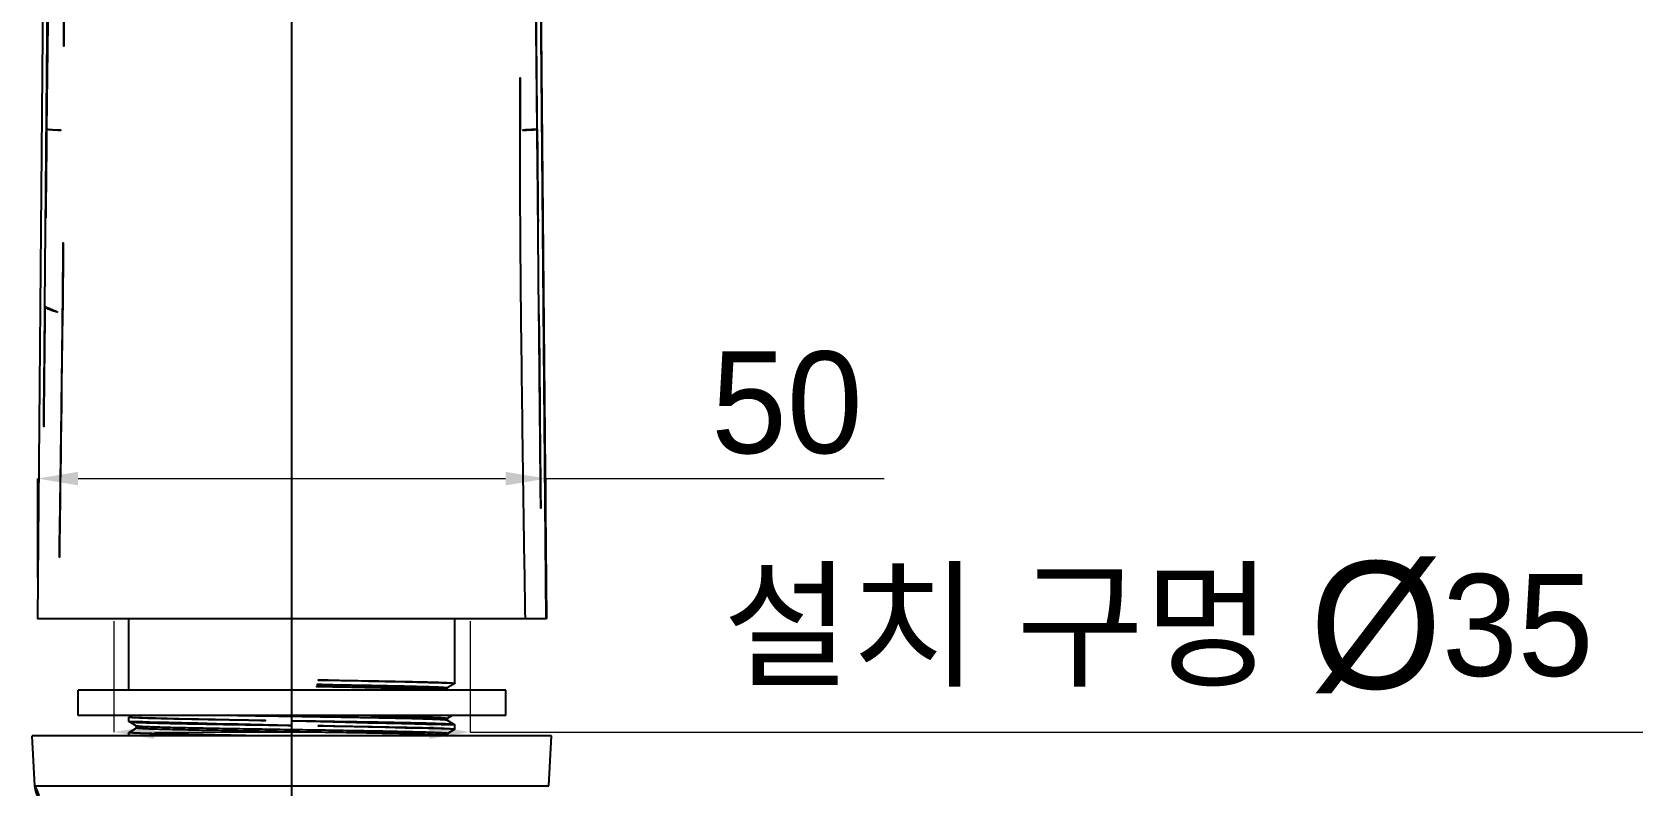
# Model space of a CAD drawing. Extents: x 16296660632 to 16296672714, y -37409619871 to -37409617455.
# Drawn here: x 16296672283.7 to 16296672441.8, y -37409617868.9 to -37409617794.9 of the extents above; entities that cross this region are included whole.
import ezdxf

# ---------------------------------------------------------------- set-up
doc = ezdxf.new("R2010")
doc.units = 0
doc.header["$LTSCALE"] = 10
doc.header["$MEASUREMENT"] = 0
doc.header["$PDMODE"] = 3
doc.header["$PDSIZE"] = -10
doc.linetypes.add('ACAD_ISO08W100', pattern=[36, 24, -3, 6, -3])
doc.layers.get('0').update_dxf_attribs({"linetype": 'CONTINUOUS'})
doc.layers.get('DEFPOINTS').update_dxf_attribs({"linetype": 'CONTINUOUS'})
doc.layers.add('02___PRT_ALL_AXES', color=7, linetype='CONTINUOUS')
doc.styles.add('Daelim Dimension', font='')
doc.styles.get('Daelim Dimension').set_extended_font_data('나눔고딕')
doc.dimstyles.new('DEFAULT', dxfattribs={"dimscale": 2, "dimtxt": 2, "dimasz": 2, "dimexe": 0, "dimexo": 2, "dimgap": 1, "dimtad": 1, "dimdec": 1, "dimzin": 9, "dimdsep": 46, "dimtxsty": 'Daelim Dimension', "dimcen": 0.5, "dimclrd": 252, "dimclre": 252, "dimclrt": 3, "dimadec": 1, "dimazin": 0, "dimtfac": 1, "dimtdec": 1, "dimtix": 1, "dimtmove": 0, "dimatfit": 3, "dimfxl": 1, "dimtolj": 1, "dimtzin": 1, "dimlwd": 9, "dimlwe": 9, "dimarcsym": 0})

# ---------------------------------------------------------------- blocks, each defined once
blk = doc.blocks.new('*D5')
at = {"color": 5, "lineweight": 9, "transparency": 16777216}
for p, q in [((16296672284.18092, -37409617848.530663), (16296672284.18092, -37409617838.742561)), ((16296672288.18092, -37409617838.742561), (16296672330.15501, -37409617838.742561)), ((16296672334.15501, -37409617848.094543), (16296672334.15501, -37409617838.742561)), ((16296672334.15501, -37409617838.742561), (16296672367.333191, -37409617838.742561))]:
    blk.add_line(p, q, dxfattribs=at)
at = {"color": 5, "transparency": 16777216}
for points in [[(16296672288.18092, -37409617838.075897), (16296672288.18092, -37409617839.409233), (16296672284.18092, -37409617838.742561)], [(16296672330.15501, -37409617838.075897), (16296672330.15501, -37409617839.409233), (16296672334.15501, -37409617838.742561)]]:
    blk.add_solid(points, dxfattribs=at)
at = {"layer": 'DEFPOINTS', "color": 0, "transparency": 16777216}
for p in [(16296672334.15501, -37409617838.742561), (16296672334.15501, -37409617852.094543), (16296672284.18092, -37409617852.530663)]:
    blk.add_point(p, dxfattribs=at)
at = {"color": 7, "transparency": 16777216, "insert": (16296672357.779539, -37409617831.313377), "char_height": 10, "attachment_point": 5, "style": 'Daelim Dimension'}
blk.add_mtext('\\A1;50', dxfattribs=at)
blk = doc.blocks.new('*D9')
at = {"color": 5, "lineweight": 9, "transparency": 16777216}
for p, q in [((16296672291.66987, -37409617852.744263), (16296672291.66987, -37409617863.651558)), ((16296672326.66987, -37409617852.744263), (16296672326.66987, -37409617863.651558)), ((16296672295.66987, -37409617863.651558), (16296672322.66987, -37409617863.651558)), ((16296672326.66987, -37409617863.651558), (16296672441.829691, -37409617863.651558))]:
    blk.add_line(p, q, dxfattribs=at)
at = {"color": 5, "transparency": 16777216}
for points in [[(16296672295.66987, -37409617862.984894), (16296672295.66987, -37409617864.318222), (16296672291.66987, -37409617863.651558)], [(16296672322.66987, -37409617862.984894), (16296672322.66987, -37409617864.318222), (16296672326.66987, -37409617863.651558)]]:
    blk.add_solid(points, dxfattribs=at)
at = {"layer": 'DEFPOINTS', "color": 0, "transparency": 16777216}
for p in [(16296672291.66987, -37409617848.744263), (16296672326.66987, -37409617848.744263), (16296672326.66987, -37409617863.651558)]:
    blk.add_point(p, dxfattribs=at)
at = {"color": 7, "transparency": 16777216, "insert": (16296672394.243139, -37409617853.666939), "char_height": 10, "attachment_point": 5, "style": 'Daelim Dimension'}
blk.add_mtext('\\A1;설치 구멍 {\\H1.25x;\\C256;Ø}35', dxfattribs=at)

msp = doc.modelspace()

# ---------------------------------------------------------------- linework, layer by layer
at = {"color": 1, "linetype": 'ACAD_ISO08W100'}
msp.add_line((16296672309.16987, -37409617879.889519), (16296672309.16987, -37409617691.184967), dxfattribs=at)
at = {"color": 7, "linetype": 'Continuous'}
for p, q in [((16296672285.11487, -37409617745.510406), (16296672284.18092, -37409617852.530663)), ((16296672284.219549, -37409617852.530663), (16296672285.15317, -37409617745.510406)), ((16296672284.91547, -37409617821.820099), (16296672285.58106, -37409617745.510406)), ((16296672333.43144, -37409617822.600403), (16296672332.75898, -37409617745.510406)), ((16296672333.18656, -37409617745.510406), (16296672334.12019, -37409617852.530663)), ((16296672333.224871, -37409617745.510406), (16296672334.158819, -37409617852.530663)), ((16296672285.223909, -37409617790.986771), (16296672285.087799, -37409617804.41729)), ((16296672333.251789, -37409617804.402473), (16296672333.115829, -37409617790.986771)), ((16296672334.158819, -37409617852.530663), (16296672284.18092, -37409617852.530663)), ((16296672309.16987, -37409617859.530663), (16296672309.16987, -37409617858.497681)), ((16296672288.16987, -37409617862.030663), (16296672288.16987, -37409617859.530663)), ((16296672330.16983, -37409617859.530663), (16296672288.169901, -37409617859.530663)), ((16296672325.16453, -37409617858.878853), (16296672324.414261, -37409617859.312157)), ((16296672324.414261, -37409617859.499222), (16296672324.46871, -37409617859.530663)), ((16296672324.41987, -37409617859.305687), (16296672324.41987, -37409617859.505692)), ((16296672325.16453, -37409617858.878853), (16296672325.16987, -37409617858.872673)), ((16296672330.16987, -37409617862.030663), (16296672330.16987, -37409617859.530663)), ((16296672330.16983, -37409617862.030663), (16296672288.169901, -37409617862.030663)), ((16296672293.175211, -37409617862.182533), (16296672293.16987, -37409617862.188713)), ((16296672293.175211, -37409617862.628853), (16296672293.16987, -37409617862.622681)), ((16296672293.175211, -37409617862.182533), (16296672293.43816, -37409617862.030663)), ((16296672293.92547, -37409617863.062157), (16296672293.175211, -37409617862.628853)), ((16296672293.175211, -37409617863.682533), (16296672293.92547, -37409617863.249222)), ((16296672293.91987, -37409617863.255692), (16296672293.91987, -37409617863.055687)), ((16296672324.400789, -37409617862.493752), (16296672324.39938, -37409617862.493317)), ((16296672324.901661, -37409617862.030663), (16296672324.414261, -37409617862.312157)), ((16296672324.414261, -37409617862.499222), (16296672325.16453, -37409617862.932533)), ((16296672324.41987, -37409617862.305687), (16296672324.41987, -37409617862.505692)), ((16296672325.16453, -37409617862.932533), (16296672325.16987, -37409617862.938713)), ((16296672293.175211, -37409617863.682533), (16296672293.16987, -37409617863.688713)), ((16296672324.37657, -37409617863.987701), (16296672324.35808, -37409617863.984192)), ((16296672325.16453, -37409617863.378853), (16296672324.414261, -37409617863.812157)), ((16296672324.414261, -37409617863.999222), (16296672324.46871, -37409617864.030663)), ((16296672324.41987, -37409617863.805687), (16296672324.41987, -37409617864.005692)), ((16296672325.16453, -37409617863.378853), (16296672325.16987, -37409617863.372681)), ((16296672283.92691, -37409617868.935341), (16296672334.412821, -37409617868.935341))]:
    msp.add_line(p, q, dxfattribs=at)
for centre, radius, start, end in [((16296670501.22925, -37409617802.763184), 1785.535458, 359.366582721, 359.943609976), ((16296672285.92417, -37409617868.830673), 2, 183.00009947, 270), ((16296672332.415569, -37409617868.830673), 2, 270, 356.99990053)]:
    msp.add_arc(centre, radius, start, end, dxfattribs=at)
for points in [[(16296672286.759359, -37409617791.087784), (16296672286.760851, -37409617795.564949), (16296672286.76149, -37409617800.042122), (16296672286.763729, -37409617804.519287)], [(16296672331.576, -37409617804.504494), (16296672331.578239, -37409617800.032257), (16296672331.57888, -37409617795.56002), (16296672331.58037, -37409617791.087784)], [(16296672284.91547, -37409617821.820099), (16296672284.81805, -37409617832.056953), (16296672284.722191, -37409617842.293823), (16296672284.62501, -37409617852.530663)]]:
    msp.add_open_spline(points, degree=3, dxfattribs=at)
for points, knots in [([(16296672285.087799, -37409617804.41729), (16296672285.073179, -37409617805.867264), (16296672285.014959, -37409617811.66819), (16296672284.95788, -37409617817.469131), (16296672284.915689, -37409617821.820099)], [0, 0, 0, 0, 0.2499553026, 1, 1, 1, 1]), ([(16296672285.087561, -37409617804.41729), (16296672285.09037, -37409617804.421379), (16296672285.10498, -37409617804.427063), (16296672285.131901, -37409617804.434402), (16296672285.17432, -37409617804.441803), (16296672285.2302, -37409617804.449402), (16296672285.300051, -37409617804.456932), (16296672285.418909, -37409617804.467567), (16296672285.59725, -37409617804.479713), (16296672285.842991, -37409617804.492432), (16296672286.125641, -37409617804.503578), (16296672286.43668, -37409617804.512787), (16296672286.65262, -37409617804.517357), (16296672286.763729, -37409617804.519287)], [0, 0, 0, 0, 0.0088489395, 0.0258016302, 0.0511443245, 0.0848311827, 0.1266379131, 0.1762677894, 0.2976139179, 0.4452592057, 0.6149493109, 0.8018837344, 1, 1, 1, 1]), ([(16296672332.096781, -37409617852.530663), (16296672332.037291, -37409617848.528313), (16296672331.91646, -37409617840.523483), (16296672331.746719, -37409617828.516403), (16296672331.638281, -37409617818.510529), (16296672331.58779, -37409617810.506577), (16296672331.578211, -37409617806.505051), (16296672331.57588, -37409617804.504463)], [0, 0, 0, 0, 0.2500219941, 0.5000513458, 0.7500574669, 0.8750397887, 1, 1, 1, 1]), ([(16296672333.252029, -37409617804.402443), (16296672333.249229, -37409617804.40654), (16296672333.234631, -37409617804.412216), (16296672333.207741, -37409617804.419571), (16296672333.165331, -37409617804.426964), (16296672333.10947, -37409617804.43457), (16296672333.039631, -37409617804.442101), (16296672332.92079, -37409617804.452744), (16296672332.74246, -37409617804.464867), (16296672332.49674, -37409617804.4776), (16296672332.21409, -37409617804.488747), (16296672331.903061, -37409617804.497971), (16296672331.687111, -37409617804.502563), (16296672331.576, -37409617804.504494)], [0, 0, 0, 0, 0.0088392897, 0.0257816444, 0.0511151509, 0.0847943743, 0.1265950803, 0.1762207724, 0.2975642513, 0.4452142493, 0.6149154745, 0.801864445, 1, 1, 1, 1]), ([(16296672333.251789, -37409617804.402473), (16296672333.26734, -37409617805.918411), (16296672333.329029, -37409617811.984383), (16296672333.38789, -37409617818.050362), (16296672333.43144, -37409617822.600403)], [0, 0, 0, 0, 0.2499102088, 1, 1, 1, 1]), ([(16296672284.91572, -37409617821.820099), (16296672284.919041, -37409617821.851837), (16296672284.958941, -37409617821.922974), (16296672285.06889, -37409617822.006142), (16296672285.23007, -37409617822.091049), (16296672285.44219, -37409617822.175217), (16296672285.69911, -37409617822.259506), (16296672286.107109, -37409617822.374924), (16296672286.43132, -37409617822.451591), (16296672286.65539, -37409617822.504097)], [0, 0, 0, 0, 0.0500677124, 0.1199287262, 0.214970538, 0.3350016345, 0.4775392401, 0.638980642, 1, 1, 1, 1]), ([(16296672286.655581, -37409617822.50415), (16296672286.62797, -37409617825.006378), (16296672286.570259, -37409617830.010941), (16296672286.4687, -37409617837.517639), (16296672286.35758, -37409617845.024208), (16296672286.284491, -37409617850.028557), (16296672286.24707, -37409617852.530663)], [0, 0, 0, 0, 0.2499942018, 0.5000000711, 0.7500055916, 1, 1, 1, 1]), ([(16296672333.43145, -37409617822.600403), (16296672333.45282, -37409617825.094749), (16296672333.50182, -37409617830.08326), (16296672333.59362, -37409617840.060028), (16296672333.66428, -37409617847.54245), (16296672333.711399, -37409617852.530663)], [0, 0, 0, 0, 0.2500139638, 0.5000157173, 1, 1, 1, 1]), ([(16296672325.16987, -37409617858.872673), (16296672325.169861, -37409617858.870148), (16296672325.162411, -37409617858.864487), (16296672325.147989, -37409617858.860023), (16296672325.123341, -37409617858.854073), (16296672325.08975, -37409617858.848602), (16296672325.046379, -37409617858.842796), (16296672324.96966, -37409617858.834473), (16296672324.849899, -37409617858.824409), (16296672324.67795, -37409617858.812958), (16296672324.468651, -37409617858.80143), (16296672324.2225, -37409617858.789864), (16296672323.940081, -37409617858.778236), (16296672323.622101, -37409617858.766602), (16296672323.129259, -37409617858.750343), (16296672322.43071, -37409617858.730362), (16296672321.49836, -37409617858.70723), (16296672320.44729, -37409617858.684036), (16296672319.28763, -37409617858.660797), (16296672318.030531, -37409617858.637543), (16296672316.68807, -37409617858.614258), (16296672315.273211, -37409617858.590958), (16296672313.79958, -37409617858.567642), (16296672311.758591, -37409617858.536301), (16296672310.210381, -37409617858.513206), (16296672309.16987, -37409617858.497681)], [0, 0, 0, 0, 0.0004742557, 0.0014491581, 0.0029974869, 0.0051332692, 0.0078607516, 0.0111813095, 0.0195998632, 0.0303721134, 0.0434735171, 0.0588773541, 0.0765460269, 0.0964355076, 0.1185011611, 0.168941637, 0.2273814794, 0.2932566039, 0.3659363254, 0.4447187984, 0.5288489975, 0.6175201323, 0.7098678274, 0.8050089298, 1, 1, 1, 1]), ([(16296672324.41424, -37409617859.499222), (16296672324.40976, -37409617859.496643), (16296672324.397169, -37409617859.492348), (16296672324.373831, -37409617859.486847), (16296672324.341631, -37409617859.481293), (16296672324.28126, -37409617859.472977), (16296672324.18375, -37409617859.463173), (16296672324.040609, -37409617859.451942), (16296672323.862869, -37409617859.440651), (16296672323.650961, -37409617859.429283), (16296672323.405359, -37409617859.417877), (16296672323.01228, -37409617859.401779), (16296672322.441641, -37409617859.382111), (16296672321.66559, -37409617859.359444), (16296672320.773331, -37409617859.336693), (16296672319.77314, -37409617859.313881), (16296672318.67433, -37409617859.291039), (16296672317.48712, -37409617859.268173), (16296672316.22254, -37409617859.245277), (16296672314.416349, -37409617859.21418), (16296672312.05814, -37409617859.175903), (16296672310.144711, -37409617859.14595), (16296672309.16987, -37409617859.130692)], [0, 0, 0, 0, 0.0010172539, 0.0025882043, 0.0047263168, 0.0074361658, 0.014575028, 0.0239959105, 0.0356792382, 0.0496030512, 0.0657358243, 0.0840378848, 0.1269839468, 0.1780427167, 0.2367449737, 0.3025412025, 0.3748232725, 0.4529176652, 0.5360989498, 0.6235970113, 0.8082329989, 1, 1, 1, 1]), ([(16296672324.419861, -37409617859.305687), (16296672324.419849, -37409617859.303207), (16296672324.412901, -37409617859.297546), (16296672324.39901, -37409617859.29303), (16296672324.375561, -37409617859.287086), (16296672324.32692, -37409617859.27877), (16296672324.242821, -37409617859.268692), (16296672324.11495, -37409617859.257431), (16296672323.95101, -37409617859.245972), (16296672323.75153, -37409617859.234444), (16296672323.516899, -37409617859.22287), (16296672323.24773, -37409617859.211258), (16296672322.944639, -37409617859.199623), (16296672322.47492, -37409617859.18335), (16296672321.809111, -37409617859.163383), (16296672320.92046, -37409617859.140244), (16296672319.91864, -37409617859.11705), (16296672318.81332, -37409617859.093819), (16296672317.61512, -37409617859.070549), (16296672316.335581, -37409617859.047256), (16296672314.987061, -37409617859.023956), (16296672313.582529, -37409617859.000664), (16296672311.637239, -37409617858.969307), (16296672310.16161, -37409617858.94622), (16296672309.16987, -37409617858.930687)], [0, 0, 0, 0, 0.0004883113, 0.0014695929, 0.0030214815, 0.0051597323, 0.0112121076, 0.0196337655, 0.0304070346, 0.0435100331, 0.0589156965, 0.0765844178, 0.0964739811, 0.1185403703, 0.1689788744, 0.227417385, 0.2932907207, 0.3659693159, 0.4447503657, 0.5288773226, 0.6175433416, 0.7098838641, 0.8050184693, 1, 1, 1, 1]), ([(16296672293.16987, -37409617862.188713), (16296672293.16987, -37409617862.191231), (16296672293.17732, -37409617862.196892), (16296672293.19174, -37409617862.201347), (16296672293.216391, -37409617862.207314), (16296672293.249981, -37409617862.212784), (16296672293.29335, -37409617862.218582), (16296672293.370081, -37409617862.226921), (16296672293.48984, -37409617862.236969), (16296672293.661791, -37409617862.248421), (16296672293.871111, -37409617862.259949), (16296672294.11726, -37409617862.27153), (16296672294.39967, -37409617862.283142), (16296672294.717661, -37409617862.294777), (16296672295.210501, -37409617862.311043), (16296672295.90905, -37409617862.331017), (16296672296.841419, -37409617862.354156), (16296672297.892521, -37409617862.377342), (16296672299.052219, -37409617862.400581), (16296672300.30934, -37409617862.423843), (16296672301.651779, -37409617862.447128), (16296672303.06662, -37409617862.470428), (16296672304.540211, -37409617862.493736), (16296672306.58116, -37409617862.525093), (16296672308.12936, -37409617862.54818), (16296672309.16987, -37409617862.563713)], [0, 0, 0, 0, 0.0004741005, 0.0014490075, 0.0029974891, 0.0051334703, 0.0078610894, 0.0111816125, 0.0196001069, 0.0303731281, 0.0434750505, 0.0588786068, 0.0765475934, 0.0964373552, 0.1185026177, 0.1689436884, 0.2273842769, 0.2932614444, 0.3659437031, 0.4447275596, 0.5288576401, 0.6175261958, 0.7098713923, 0.8050099807, 1, 1, 1, 1]), ([(16296672309.16987, -37409617862.997681), (16296672308.146259, -37409617862.982407), (16296672306.13714, -37409617862.952431), (16296672303.66107, -37409617862.914124), (16296672301.76475, -37409617862.883003), (16296672300.43725, -37409617862.860092), (16296672299.19112, -37409617862.837196), (16296672298.037939, -37409617862.814339), (16296672296.988449, -37409617862.791512), (16296672296.05245, -37409617862.768753), (16296672295.238649, -37409617862.746063), (16296672294.640459, -37409617862.726372), (16296672294.228609, -37409617862.710251), (16296672293.97146, -37409617862.698837), (16296672293.749741, -37409617862.687469), (16296672293.563931, -37409617862.67617), (16296672293.41448, -37409617862.664948), (16296672293.31284, -37409617862.655121), (16296672293.250059, -37409617862.646797), (16296672293.216721, -37409617862.641251), (16296672293.19269, -37409617862.63575), (16296672293.17976, -37409617862.63147), (16296672293.17522, -37409617862.628853)], [0, 0, 0, 0, 0.191921264, 0.3766975995, 0.4642525386, 0.5474787199, 0.6256056616, 0.6979086438, 0.7637110377, 0.8224036115, 0.8734359596, 0.9163355415, 0.9346083396, 0.9507065302, 0.9645901239, 0.9762302892, 0.9856031169, 0.992687187, 0.9953682508, 0.9974766114, 0.9990162592, 1, 1, 1, 1]), ([(16296672324.35808, -37409617863.984192), (16296672324.33069, -37409617863.979424), (16296672324.264191, -37409617863.971008), (16296672324.085819, -37409617863.954308), (16296672323.7785, -37409617863.935211), (16296672323.31094, -37409617863.913193), (16296672322.71489, -37409617863.891068), (16296672321.99579, -37409617863.868683), (16296672321.160151, -37409617863.84623), (16296672320.215549, -37409617863.823692), (16296672318.763929, -37409617863.792358), (16296672316.74892, -37409617863.754066), (16296672314.143221, -37409617863.709511), (16296672311.35717, -37409617863.664848), (16296672308.491791, -37409617863.620132), (16296672306.10124, -37409617863.582527), (16296672304.22728, -37409617863.552017), (16296672302.88072, -37409617863.529373), (16296672301.591299, -37409617863.506737), (16296672300.370741, -37409617863.484123), (16296672299.23015, -37409617863.461517), (16296672298.179859, -37409617863.438942), (16296672297.22945, -37409617863.416412), (16296672296.38752, -37409617863.393944), (16296672295.75733, -37409617863.374527), (16296672295.31307, -37409617863.358727), (16296672295.026621, -37409617863.34742), (16296672294.77231, -37409617863.336143), (16296672294.55072, -37409617863.324898), (16296672294.36237, -37409617863.313698), (16296672294.207609, -37409617863.302567), (16296672294.08692, -37409617863.291634), (16296672294.00758, -37409617863.281837), (16296672293.961651, -37409617863.27375), (16296672293.939541, -37409617863.26799), (16296672293.92635, -37409617863.263573), (16296672293.919861, -37409617863.25808), (16296672293.91987, -37409617863.255692)], [0, 0, 0, 0, 0.0027391641, 0.006597861, 0.0176481418, 0.0330637587, 0.0527077434, 0.0764020101, 0.103934423, 0.1350529144, 0.1694768841, 0.2469613964, 0.3335799584, 0.4261922268, 0.5214404569, 0.6158715257, 0.6617060149, 0.7060619047, 0.7485352382, 0.78874161, 0.8263145038, 0.8609134985, 0.8922247841, 0.9199627265, 0.943878133, 0.9543319018, 0.9637521683, 0.9721174654, 0.9794075036, 0.9856075857, 0.990705018, 0.9946880201, 0.9975509279, 0.9985633248, 0.9992988445, 0.999765091, 1, 1, 1, 1]), ([(16296672293.934271, -37409617863.066063), (16296672293.933411, -37409617863.065758), (16296672293.93041, -37409617863.064621), (16296672293.92746, -37409617863.063309), (16296672293.92547, -37409617863.062157)], [0, 0, 0, 0, 0.2865378783, 1, 1, 1, 1]), ([(16296672324.41984, -37409617863.805687), (16296672324.41984, -37409617863.803253), (16296672324.41313, -37409617863.797684), (16296672324.39959, -37409617863.793213), (16296672324.376801, -37409617863.787354), (16296672324.32947, -37409617863.779137), (16296672324.247669, -37409617863.769203), (16296672324.123301, -37409617863.758087), (16296672323.963831, -37409617863.746803), (16296672323.769751, -37409617863.735443), (16296672323.54146, -37409617863.724007), (16296672323.27951, -37409617863.712547), (16296672322.984501, -37409617863.70108), (16296672322.527149, -37409617863.685043), (16296672321.87862, -37409617863.665337), (16296672321.01264, -37409617863.642517), (16296672320.03574, -37409617863.619652), (16296672318.957081, -37409617863.596741), (16296672317.786739, -37409617863.573792), (16296672316.5357, -37409617863.550827), (16296672315.21567, -37409617863.527847), (16296672313.83902, -37409617863.50486), (16296672311.927891, -37409617863.473923), (16296672309.49707, -37409617863.435783), (16296672306.5937, -37409617863.390419), (16296672303.78661, -37409617863.3451), (16296672301.55562, -37409617863.30645), (16296672299.897261, -37409617863.27494), (16296672298.77615, -37409617863.252007), (16296672297.752371, -37409617863.229118), (16296672296.835541, -37409617863.206284), (16296672296.034229, -37409617863.183533), (16296672295.35593, -37409617863.160873), (16296672294.8706, -37409617863.141144), (16296672294.548559, -37409617863.124779), (16296672294.357981, -37409617863.113441), (16296672294.202141, -37409617863.102097), (16296672294.081181, -37409617863.091164), (16296672293.99577, -37409617863.080009), (16296672293.95035, -37409617863.071854), (16296672293.934271, -37409617863.066063)], [0, 0, 0, 0, 0.0002394165, 0.0007174772, 0.0014729855, 0.0025141097, 0.0054606819, 0.0095586898, 0.0148015869, 0.0211803145, 0.0286795368, 0.0372813107, 0.0469673218, 0.0577150409, 0.0822896302, 0.1107782962, 0.1429128507, 0.1783933336, 0.2168883753, 0.2580362237, 0.3014532005, 0.3467317003, 0.3934481978, 0.4894361103, 0.5858299095, 0.6790276153, 0.7655470187, 0.8052786896, 0.8421555147, 0.8758306185, 0.9059909842, 0.9323530728, 0.95467099, 0.9727381091, 0.9801225532, 0.9863851348, 0.9915126009, 0.9954927578, 0.9983201682, 1, 1, 1, 1]), ([(16296672324.39938, -37409617862.493317), (16296672324.38925, -37409617862.490257), (16296672324.364031, -37409617862.484894), (16296672324.295111, -37409617862.474243), (16296672324.17416, -37409617862.462128), (16296672323.987961, -37409617862.448143), (16296672323.747431, -37409617862.43409), (16296672323.453489, -37409617862.419861), (16296672323.107189, -37409617862.405586), (16296672322.709801, -37409617862.391273), (16296672322.08217, -37409617862.37114), (16296672321.18235, -37409617862.346519), (16296672319.97389, -37409617862.318077), (16296672318.60714, -37409617862.289543), (16296672317.102119, -37409617862.260933), (16296672315.480881, -37409617862.232277), (16296672313.156759, -37409617862.193413), (16296672310.14922, -37409617862.145897), (16296672306.54142, -37409617862.089722), (16296672304.14068, -37409617862.050797), (16296672302.9664, -37409617862.030678)], [0, 0, 0, 0, 0.0014807073, 0.0035995036, 0.0097598262, 0.018478195, 0.0297288369, 0.0434696811, 0.0596550407, 0.0782243976, 0.0991094443, 0.1475187896, 0.2041745413, 0.2682469589, 0.3387986687, 0.4147973709, 0.4951292443, 0.6640392308, 0.8356692937, 1, 1, 1, 1]), ([(16296672309.16987, -37409617862.563713), (16296672310.19348, -37409617862.578979), (16296672312.20257, -37409617862.608963), (16296672314.678619, -37409617862.647263), (16296672316.574921, -37409617862.678383), (16296672317.90242, -37409617862.701286), (16296672319.148569, -37409617862.724182), (16296672320.30175, -37409617862.74704), (16296672321.35124, -37409617862.769867), (16296672322.287239, -37409617862.792633), (16296672323.10104, -37409617862.815323), (16296672323.69923, -37409617862.835007), (16296672324.11109, -37409617862.851128), (16296672324.368231, -37409617862.862534), (16296672324.58997, -37409617862.873909), (16296672324.77578, -37409617862.885208), (16296672324.92524, -37409617862.896431), (16296672325.02689, -37409617862.906258), (16296672325.089661, -37409617862.914581), (16296672325.123011, -37409617862.920128), (16296672325.147051, -37409617862.925636), (16296672325.159981, -37409617862.929916), (16296672325.16452, -37409617862.932533)], [0, 0, 0, 0, 0.1919211422, 0.3766941785, 0.4642477417, 0.5474747023, 0.6256025981, 0.6979061527, 0.7637086521, 0.8224008121, 0.8734332912, 0.9163324062, 0.9346057517, 0.950703992, 0.9645877495, 0.9762289145, 0.9856023576, 0.9926863395, 0.9953676341, 0.9974762927, 0.9990161848, 1, 1, 1, 1]), ([(16296672325.16987, -37409617863.372681), (16296672325.16987, -37409617863.370163), (16296672325.16242, -37409617863.364487), (16296672325.14801, -37409617863.360031), (16296672325.12336, -37409617863.35408), (16296672325.089781, -37409617863.348602), (16296672325.04641, -37409617863.342796), (16296672324.9697, -37409617863.334473), (16296672324.849951, -37409617863.324417), (16296672324.678011, -37409617863.312973), (16296672324.4687, -37409617863.301437), (16296672324.222549, -37409617863.289864), (16296672323.94014, -37409617863.278236), (16296672323.62216, -37409617863.266609), (16296672323.12933, -37409617863.250343), (16296672322.43079, -37409617863.230362), (16296672321.49844, -37409617863.20723), (16296672320.44735, -37409617863.184036), (16296672319.28767, -37409617863.160797), (16296672318.03054, -37409617863.137543), (16296672316.688061, -37409617863.114258), (16296672315.27319, -37409617863.090958), (16296672313.79957, -37409617863.067642), (16296672311.758591, -37409617863.036301), (16296672310.21039, -37409617863.013206), (16296672309.16987, -37409617862.997681)], [0, 0, 0, 0, 0.0004737857, 0.0014482962, 0.0029964031, 0.0051320204, 0.0078592638, 0.0111793748, 0.0195969779, 0.0303692973, 0.0434706767, 0.0588738375, 0.0765426995, 0.0964323478, 0.118497223, 0.1689372912, 0.2273763878, 0.2932523015, 0.3659341009, 0.4447184687, 0.5288500921, 0.6175216477, 0.7098693683, 0.8050085141, 1, 1, 1, 1]), ([(16296672324.419849, -37409617862.305687), (16296672324.419849, -37409617862.304039), (16296672324.416639, -37409617862.300041), (16296672324.40336, -37409617862.293907), (16296672324.37405, -37409617862.286591), (16296672324.32468, -37409617862.278587), (16296672324.25556, -37409617862.270279), (16296672324.16704, -37409617862.261887), (16296672324.05905, -37409617862.253433), (16296672323.931789, -37409617862.244926), (16296672323.724051, -37409617862.232849), (16296672323.417561, -37409617862.21814), (16296672322.99478, -37409617862.201233), (16296672322.500351, -37409617862.18425), (16296672321.93685, -37409617862.167229), (16296672321.30718, -37409617862.150169), (16296672320.614611, -37409617862.133087), (16296672319.86274, -37409617862.115997), (16296672318.75318, -37409617862.092484), (16296672317.249559, -37409617862.063492), (16296672316.015471, -37409617862.04171), (16296672315.370359, -37409617862.030647)], [0, 0, 0, 0, 0.000546685, 0.0014915597, 0.0048976436, 0.01042831, 0.0181031827, 0.0279222547, 0.0398799955, 0.0539655367, 0.0701591154, 0.108783917, 0.1555695492, 0.2102679206, 0.272603141, 0.3422503085, 0.4188493651, 0.5020065607, 0.5912867124, 0.7863489329, 1, 1, 1, 1]), ([(16296672324.414261, -37409617862.499222), (16296672324.41341, -37409617862.498734), (16296672324.40909, -37409617862.496513), (16296672324.40448, -37409617862.494904), (16296672324.400789, -37409617862.493752)], [0, 0, 0, 0, 0.2028187612, 1, 1, 1, 1]), ([(16296672293.16987, -37409617863.688713), (16296672293.16987, -37409617863.690933), (16296672293.175831, -37409617863.696083), (16296672293.18807, -37409617863.700256), (16296672293.208509, -37409617863.70565), (16296672293.25099, -37409617863.713257), (16296672293.324381, -37409617863.722443), (16296672293.43605, -37409617863.732719), (16296672293.57929, -37409617863.743156), (16296672293.75371, -37409617863.753677), (16296672293.959, -37409617863.764236), (16296672294.194771, -37409617863.774834), (16296672294.460529, -37409617863.785431), (16296672294.873249, -37409617863.800293), (16296672295.45966, -37409617863.818512), (16296672296.244551, -37409617863.839607), (16296672297.13295, -37409617863.860764), (16296672298.11775, -37409617863.881973), (16296672299.191031, -37409617863.903183), (16296672300.344231, -37409617863.924423), (16296672301.56811, -37409617863.945679), (16296672302.85288, -37409617863.966949), (16296672304.657579, -37409617863.995697), (16296672306.032881, -37409617864.016647), (16296672306.96187, -37409617864.030647)], [0, 0, 0, 0, 0.0004843632, 0.0014382331, 0.002940449, 0.0050072324, 0.0108514592, 0.0189838371, 0.0293939566, 0.0420612105, 0.0569634413, 0.0740743631, 0.0933572686, 0.1147734406, 0.1638399404, 0.220877382, 0.2854357475, 0.3569923615, 0.4349783825, 0.5187661527, 0.6076878903, 0.7010362578, 0.798055707, 1, 1, 1, 1]), ([(16296672324.41424, -37409617863.999222), (16296672324.40976, -37409617863.996643), (16296672324.397169, -37409617863.992348), (16296672324.384399, -37409617863.989326), (16296672324.37657, -37409617863.987701)], [0, 0, 0, 0, 0.3928721297, 1, 1, 1, 1])]:
    msp.add_open_spline(points, degree=3, knots=knots, dxfattribs=at)
at = {"layer": '02___PRT_ALL_AXES', "color": 7, "linetype": 'Continuous'}
for p, q in [((16296672293.16987, -37409617859.530663), (16296672293.16987, -37409617852.530663)), ((16296672325.16987, -37409617858.872681), (16296672325.16987, -37409617852.530663)), ((16296672293.16987, -37409617862.622681), (16296672293.16987, -37409617862.188713)), ((16296672325.16987, -37409617863.372681), (16296672325.16987, -37409617862.938713)), ((16296672283.92691, -37409617868.935341), (16296672283.66987, -37409617864.030663)), ((16296672334.66983, -37409617864.030663), (16296672283.669901, -37409617864.030663)), ((16296672293.16987, -37409617864.030663), (16296672293.16987, -37409617863.688713)), ((16296672334.412821, -37409617868.935341), (16296672334.66987, -37409617864.030663))]:
    msp.add_line(p, q, dxfattribs=at)

# ---------------------------------------------------------------- dimensions: what is measured, and where the dimension line sits
dim = msp.add_linear_dim(base=(16296672334.15501, -37409617838.742561), p1=(16296672284.18092, -37409617852.530663), p2=(16296672334.15501, -37409617852.094543), dimstyle='DEFAULT', override={"dimtxt": 5, "dimdec": 0, "dimclrd": 5, "dimclre": 5, "dimclrt": 7})
dim.commit()
dim.dimension.update_dxf_attribs({"geometry": '*D5', "text_midpoint": (16296672357.779539, -37409617838.742561), "dimtype": 160})
dim = msp.add_linear_dim(base=(16296672326.66987, -37409617863.651558), p1=(16296672291.66987, -37409617848.744263), p2=(16296672326.66987, -37409617848.744263), text='설치 구멍 {\\H1.25x;\\C256;Ø}<>', dimstyle='DEFAULT', override={"dimtxt": 5, "dimdec": 0, "dimclrd": 5, "dimclre": 5, "dimclrt": 7})
dim.commit()
dim.dimension.update_dxf_attribs({"geometry": '*D9', "text_midpoint": (16296672394.243139, -37409617863.651558), "dimtype": 160})

doc.saveas('drawing.dxf')
